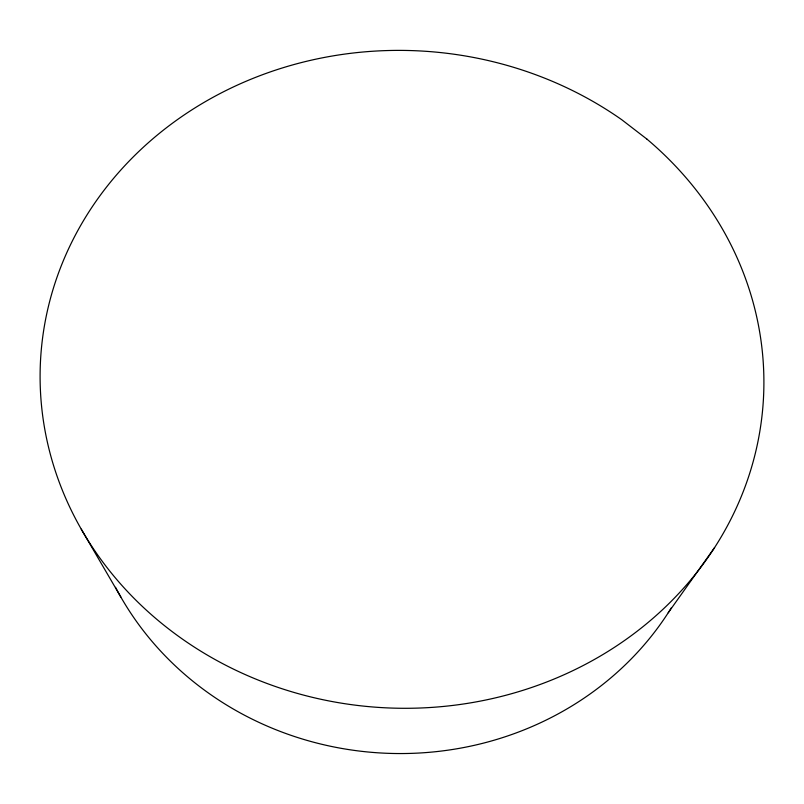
<?xml version="1.0" encoding="UTF-8"?>
<svg xmlns="http://www.w3.org/2000/svg" width="804" height="804" viewBox="0 0 804 804"><rect width="100%" height="100%" fill="white"/><g stroke="black" fill="none" stroke-linecap="round" stroke-linejoin="round"><path stroke-width="1.21" d="M668.224 612.759L714.585 547.584M81.244 529.143L120.821 596.99M671.491 607.593A314.816 293.309 2.6 0 1 388.03 753.328A314.816 293.309 2.6 0 1 115.515 587.312M646.949 139.132L621.733 119.706A361.971 328.886 2.6 0 0 44.672 324.364A361.971 328.886 2.6 0 0 520.66 691.038A361.971 328.886 2.6 0 0 646.949 139.132"/></g></svg>
